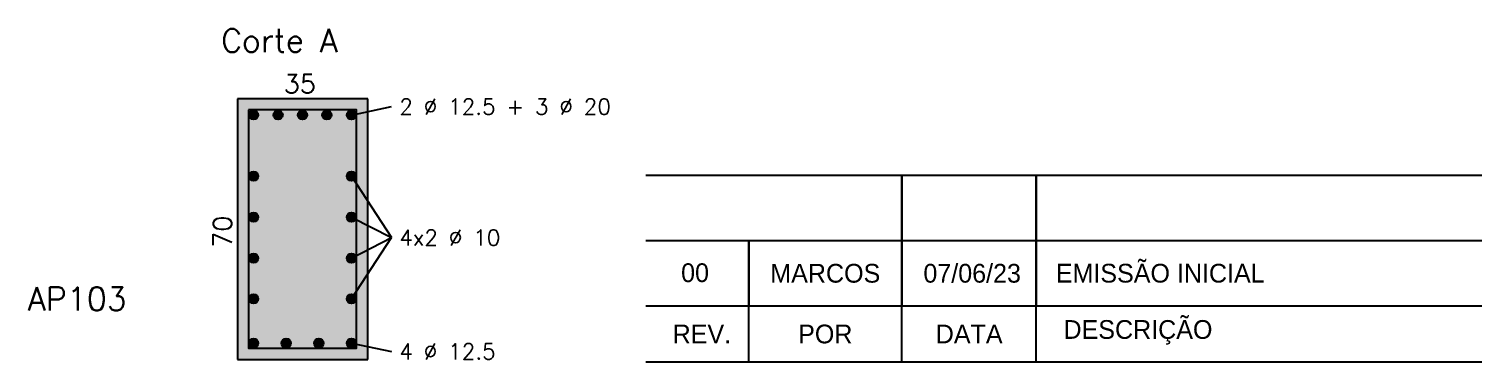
# Model space of a CAD drawing. Extents: x -2.3 to 85.7, y -1.9 to 60.6.
# Drawn here: x 58.53 to 74.04, y 15.54 to 19.12 of the extents above; entities that cross this region are included whole.
import ezdxf
from ezdxf.enums import TextEntityAlignment as Align

# ---------------------------------------------------------------- set-up
doc = ezdxf.new("R2010")
doc.units = 0
doc.header["$MEASUREMENT"] = 0
doc.layers.get('0').update_dxf_attribs({"linetype": 'CONTINUOUS'})
for name, color, linetype in [('ARQ_CAR-TXT', 7, 'CONTINUOUS'), ('ARQ_TXT-2', 2, 'CONTINUOUS'), ('ARQ_TXT-4', 4, 'CONTINUOUS'), ('ARQ_VISTA 0', 251, 'CONTINUOUS'), ('PENA_01', 1, 'CONTINUOUS'), ('PENA_02', 2, 'CONTINUOUS'), ('PENA_03', 3, 'CONTINUOUS'), ('PENA_04', 4, 'CONTINUOUS'), ('PENA_10', 253, 'CONTINUOUS'), ('PSG-NV2-FLH-SELO', 1, 'CONTINUOUS')]:
    doc.layers.add(name, color=color, linetype=linetype)
doc.styles.add('01-MILLEU', font='GOTHIC.TTF')
doc.styles.get("Standard").update_dxf_attribs({"font": 'ROMANS.SHX'})

# ---------------------------------------------------------------- blocks, each defined once
blk = doc.blocks.new('SELO METROCASA - EXECUTIVO')
at = {"layer": 'PSG-NV2-FLH-SELO'}
for p, q in [((-164.01, 148), (-164.01, 154)), ((-147.66, 148), (-147.66, 154)), ((-133.32, 148), (-133.32, 154)), ((0, 148), (-175, 148))]:
    blk.add_line(p, q, dxfattribs=at)
at = {"layer": 'PSG-NV2-FLH-SELO', "color": 251}
blk.add_lwpolyline([(-175, 160.99), (-164.01, 160.99), (-164.01, 154), (-164.01, 160.99), (-147.66, 160.99), (-147.66, 154), (-147.66, 160.99), (-133.32, 160.99), (-133.32, 154), (-133.32, 160.99), (-13, 160.99), (-13, 160.99), (0, 160.99)], dxfattribs=at)
at = {"layer": 'PSG-NV2-FLH-SELO'}
blk.add_lwpolyline([(-175, 154), (0, 154)], dxfattribs=at)
at = {"layer": 'ARQ_CAR-TXT', "color": 4, "style": '01-MILLEU'}
blk.add_attdef('ASSUNTO.DO.PROJETO', (-163.54, 18.21), '', height=3.69, dxfattribs=at)
at = {"layer": 'ARQ_TXT-2', "char_height": 2, "style": '01-MILLEU'}
for s, insert, width, attachment_point in [('DESCRIÇÃO', (-130.42, 152.48), 39.3571, 1), ('REV.', (-169.01, 152), 9.9956, 2), ('POR', (-155.84, 152), 16.3449, 2), ('DATA', (-144.05, 152), 39.3571, 1)]:
    blk.add_mtext(s, dxfattribs=dict(at, insert=insert, width=width, attachment_point=attachment_point))
at = {"layer": 'ARQ_TXT-2', "style": '01-MILLEU'}
for tag, p, height in [('DESCRIÇÃO.DA.REVISÃO_0', (-131.24, 156.49), 2), ('MC_XXX-XX', (-33.9, 82.8), 1.5), ('RESPONSÁVEL', (-34, 73.46), 1.5), ('COORDENADOR', (-34, 63.46), 1.5), ('XXX-XX', (-33.9, 51.2), 3.65), ('DISCIPLINA', (-33.9, 41.2), 3.65), ('OBRA', (-164.01, 39.31), 3), ('ENDEREÇO', (-164.01, 34.81), 3), ('ESCALA', (-155.51, 2.7), 2)]:
    blk.add_attdef(tag, p, '', height=height, dxfattribs=at)
for tag, p in [('N_REV0', (-169.74, 157.54)), ('R_DES', (-155.84, 157.49)), ('DATA_0', (-140.16, 157.49))]:
    blk.add_attdef(tag, text='', height=2, dxfattribs=at).set_placement(p, align=Align.MIDDLE_CENTER)
blk.add_attdef('DCP', text='', height=3.24, dxfattribs=at).set_placement((-23.62, 17.18), align=Align.MIDDLE_LEFT)
blk.add_attdef('DES', text='', height=2.99, dxfattribs=at).set_placement((-19.84, 12.19), align=Align.MIDDLE)
at = {"layer": 'ARQ_TXT-4', "style": '01-MILLEU'}
blk.add_attdef('CLIENTE', (-164.51, 45.8), '', height=5, dxfattribs=at)
at = {"layer": 'ARQ_VISTA 0', "style": '01-MILLEU'}
blk.add_attdef('LOGO', (-164.51, 77.38), '', height=5, dxfattribs=at)

msp = doc.modelspace()

# ---------------------------------------------------------------- linework, layer by layer
at = {"layer": 'PENA_01', "linetype": 'Continuous'}
for p, q in [((61.991, 18.197), (62.421, 18.287)), ((61.991, 17.54), (62.421, 16.88)), ((61.991, 17.1), (62.421, 16.88)), ((61.991, 16.221), (62.421, 16.88)), ((61.991, 16.66), (62.421, 16.88)), ((61.991, 15.747), (62.421, 15.657))]:
    msp.add_line(p, q, dxfattribs=at)
at = {"layer": 'PENA_03', "linetype": 'Continuous'}
for p, q in [((62.166, 18.372), (60.766, 18.372)), ((60.766, 18.372), (60.766, 15.572)), ((62.166, 15.572), (62.166, 18.372)), ((60.766, 15.572), (62.166, 15.572))]:
    msp.add_line(p, q, dxfattribs=at)
for centre in [(60.941, 18.197), (61.203, 18.197), (61.466, 18.197), (61.728, 18.197), (61.991, 18.197), (60.941, 17.54), (61.991, 17.54), (60.941, 17.1), (61.991, 17.1), (60.941, 16.66), (61.991, 16.66), (60.941, 16.221), (61.991, 16.221), (60.941, 15.747), (61.291, 15.747), (61.641, 15.747), (61.991, 15.747)]:
    msp.add_circle(centre, 0.05, dxfattribs=at)
for points in [[(60.991, 18.197), (60.916, 18.241), (60.894, 18.214)], [(60.991, 18.197), (60.894, 18.214), (60.894, 18.18)], [(60.991, 18.197), (60.894, 18.18), (60.916, 18.154)], [(60.991, 18.197), (60.95, 18.246), (60.916, 18.241)], [(60.991, 18.197), (60.916, 18.154), (60.95, 18.148)], [(60.991, 18.197), (60.979, 18.229), (60.95, 18.246)], [(60.991, 18.197), (60.95, 18.148), (60.979, 18.165)], [(60.991, 18.197), (60.979, 18.165), (60.991, 18.197)], [(61.253, 18.197), (61.178, 18.241), (61.156, 18.214)], [(61.253, 18.197), (61.156, 18.214), (61.156, 18.18)], [(61.253, 18.197), (61.156, 18.18), (61.178, 18.154)], [(61.253, 18.197), (61.212, 18.246), (61.178, 18.241)], [(61.253, 18.197), (61.178, 18.154), (61.212, 18.148)], [(61.253, 18.197), (61.242, 18.229), (61.212, 18.246)], [(61.253, 18.197), (61.212, 18.148), (61.242, 18.165)], [(61.253, 18.197), (61.242, 18.165), (61.253, 18.197)], [(61.516, 18.197), (61.441, 18.241), (61.419, 18.214)], [(61.516, 18.197), (61.419, 18.214), (61.419, 18.18)], [(61.516, 18.197), (61.419, 18.18), (61.441, 18.154)], [(61.516, 18.197), (61.475, 18.246), (61.441, 18.241)], [(61.516, 18.197), (61.441, 18.154), (61.475, 18.148)], [(61.516, 18.197), (61.504, 18.229), (61.475, 18.246)], [(61.516, 18.197), (61.475, 18.148), (61.504, 18.165)], [(61.516, 18.197), (61.504, 18.165), (61.516, 18.197)], [(61.778, 18.197), (61.703, 18.241), (61.681, 18.214)], [(61.778, 18.197), (61.681, 18.214), (61.681, 18.18)], [(61.778, 18.197), (61.681, 18.18), (61.703, 18.154)], [(61.778, 18.197), (61.737, 18.246), (61.703, 18.241)], [(61.778, 18.197), (61.703, 18.154), (61.737, 18.148)], [(61.778, 18.197), (61.767, 18.229), (61.737, 18.246)], [(61.778, 18.197), (61.737, 18.148), (61.767, 18.165)], [(61.778, 18.197), (61.767, 18.165), (61.778, 18.197)], [(62.041, 18.197), (61.966, 18.241), (61.944, 18.214)], [(62.041, 18.197), (61.944, 18.214), (61.944, 18.18)], [(62.041, 18.197), (61.944, 18.18), (61.966, 18.154)], [(62.041, 18.197), (62, 18.246), (61.966, 18.241)], [(62.041, 18.197), (61.966, 18.154), (62, 18.148)], [(62.041, 18.197), (62.029, 18.229), (62, 18.246)], [(62.041, 18.197), (62, 18.148), (62.029, 18.165)], [(62.041, 18.197), (62.029, 18.165), (62.041, 18.197)], [(60.991, 17.54), (60.916, 17.583), (60.894, 17.557)], [(60.991, 17.54), (60.894, 17.557), (60.894, 17.522)], [(60.991, 17.54), (60.894, 17.522), (60.916, 17.496)], [(60.991, 17.54), (60.95, 17.589), (60.916, 17.583)], [(60.991, 17.54), (60.916, 17.496), (60.95, 17.49)], [(60.991, 17.54), (60.979, 17.572), (60.95, 17.589)], [(60.991, 17.54), (60.95, 17.49), (60.979, 17.507)], [(60.991, 17.54), (60.979, 17.507), (60.991, 17.54)], [(62.041, 17.54), (61.966, 17.583), (61.944, 17.557)], [(62.041, 17.54), (61.944, 17.557), (61.944, 17.522)], [(62.041, 17.54), (61.944, 17.522), (61.966, 17.496)], [(62.041, 17.54), (62, 17.589), (61.966, 17.583)], [(62.041, 17.54), (61.966, 17.496), (62, 17.49)], [(62.041, 17.54), (62.029, 17.572), (62, 17.589)], [(62.041, 17.54), (62, 17.49), (62.029, 17.507)], [(62.041, 17.54), (62.029, 17.507), (62.041, 17.54)], [(60.991, 17.1), (60.916, 17.143), (60.894, 17.117)], [(60.991, 17.1), (60.894, 17.117), (60.894, 17.083)], [(60.991, 17.1), (60.894, 17.083), (60.916, 17.057)], [(60.991, 17.1), (60.95, 17.149), (60.916, 17.143)], [(60.991, 17.1), (60.916, 17.057), (60.95, 17.051)], [(60.991, 17.1), (60.979, 17.132), (60.95, 17.149)], [(60.991, 17.1), (60.95, 17.051), (60.979, 17.068)], [(60.991, 17.1), (60.979, 17.068), (60.991, 17.1)], [(62.041, 17.1), (61.966, 17.143), (61.944, 17.117)], [(62.041, 17.1), (61.944, 17.117), (61.944, 17.083)], [(62.041, 17.1), (61.944, 17.083), (61.966, 17.057)], [(62.041, 17.1), (62, 17.149), (61.966, 17.143)], [(62.041, 17.1), (61.966, 17.057), (62, 17.051)], [(62.041, 17.1), (62.029, 17.132), (62, 17.149)], [(62.041, 17.1), (62, 17.051), (62.029, 17.068)], [(62.041, 17.1), (62.029, 17.068), (62.041, 17.1)], [(60.991, 16.66), (60.916, 16.704), (60.894, 16.678)], [(60.991, 16.66), (60.894, 16.678), (60.894, 16.643)], [(60.991, 16.66), (60.894, 16.643), (60.916, 16.617)], [(60.991, 16.66), (60.95, 16.71), (60.916, 16.704)], [(60.991, 16.66), (60.916, 16.617), (60.95, 16.611)], [(60.991, 16.66), (60.979, 16.693), (60.95, 16.71)], [(60.991, 16.66), (60.95, 16.611), (60.979, 16.628)], [(60.991, 16.66), (60.979, 16.628), (60.991, 16.66)], [(62.041, 16.66), (61.966, 16.704), (61.944, 16.678)], [(62.041, 16.66), (61.944, 16.678), (61.944, 16.643)], [(62.041, 16.66), (61.944, 16.643), (61.966, 16.617)], [(62.041, 16.66), (62, 16.71), (61.966, 16.704)], [(62.041, 16.66), (61.966, 16.617), (62, 16.611)], [(62.041, 16.66), (62.029, 16.693), (62, 16.71)], [(62.041, 16.66), (62, 16.611), (62.029, 16.628)], [(62.041, 16.66), (62.029, 16.628), (62.041, 16.66)], [(60.991, 16.221), (60.916, 16.264), (60.894, 16.238)], [(60.991, 16.221), (60.894, 16.238), (60.894, 16.204)], [(60.991, 16.221), (60.894, 16.204), (60.916, 16.178)], [(60.991, 16.221), (60.95, 16.27), (60.916, 16.264)], [(60.991, 16.221), (60.916, 16.178), (60.95, 16.172)], [(60.991, 16.221), (60.979, 16.253), (60.95, 16.27)], [(60.991, 16.221), (60.95, 16.172), (60.979, 16.189)], [(60.991, 16.221), (60.979, 16.189), (60.991, 16.221)], [(62.041, 16.221), (61.966, 16.264), (61.944, 16.238)], [(62.041, 16.221), (61.944, 16.238), (61.944, 16.204)], [(62.041, 16.221), (61.944, 16.204), (61.966, 16.178)], [(62.041, 16.221), (62, 16.27), (61.966, 16.264)], [(62.041, 16.221), (61.966, 16.178), (62, 16.172)], [(62.041, 16.221), (62.029, 16.253), (62, 16.27)], [(62.041, 16.221), (62, 16.172), (62.029, 16.189)], [(62.041, 16.221), (62.029, 16.189), (62.041, 16.221)], [(60.991, 15.747), (60.916, 15.791), (60.894, 15.764)], [(60.991, 15.747), (60.894, 15.764), (60.894, 15.73)], [(60.991, 15.747), (60.894, 15.73), (60.916, 15.704)], [(60.991, 15.747), (60.95, 15.796), (60.916, 15.791)], [(60.991, 15.747), (60.916, 15.704), (60.95, 15.698)], [(60.991, 15.747), (60.979, 15.779), (60.95, 15.796)], [(60.991, 15.747), (60.95, 15.698), (60.979, 15.715)], [(60.991, 15.747), (60.979, 15.715), (60.991, 15.747)], [(61.341, 15.747), (61.266, 15.791), (61.244, 15.764)], [(61.341, 15.747), (61.244, 15.764), (61.244, 15.73)], [(61.341, 15.747), (61.244, 15.73), (61.266, 15.704)], [(61.341, 15.747), (61.3, 15.796), (61.266, 15.791)], [(61.341, 15.747), (61.266, 15.704), (61.3, 15.698)], [(61.341, 15.747), (61.329, 15.779), (61.3, 15.796)], [(61.341, 15.747), (61.3, 15.698), (61.329, 15.715)], [(61.341, 15.747), (61.329, 15.715), (61.341, 15.747)], [(61.691, 15.747), (61.616, 15.791), (61.594, 15.764)], [(61.691, 15.747), (61.594, 15.764), (61.594, 15.73)], [(61.691, 15.747), (61.594, 15.73), (61.616, 15.704)], [(61.691, 15.747), (61.65, 15.796), (61.616, 15.791)], [(61.691, 15.747), (61.616, 15.704), (61.65, 15.698)], [(61.691, 15.747), (61.679, 15.779), (61.65, 15.796)], [(61.691, 15.747), (61.65, 15.698), (61.679, 15.715)], [(61.691, 15.747), (61.679, 15.715), (61.691, 15.747)], [(62.041, 15.747), (61.966, 15.791), (61.944, 15.764)], [(62.041, 15.747), (61.944, 15.764), (61.944, 15.73)], [(62.041, 15.747), (61.944, 15.73), (61.966, 15.704)], [(62.041, 15.747), (62, 15.796), (61.966, 15.791)], [(62.041, 15.747), (61.966, 15.704), (62, 15.698)], [(62.041, 15.747), (62.029, 15.779), (62, 15.796)], [(62.041, 15.747), (62, 15.698), (62.029, 15.715)], [(62.041, 15.747), (62.029, 15.715), (62.041, 15.747)]]:
    msp.add_solid(points, dxfattribs=at)
at = {"layer": 'PENA_04', "linetype": 'Continuous'}
msp.add_lwpolyline([(60.886, 18.252), (60.886, 15.692), (62.046, 15.692), (62.046, 18.252), (60.886, 18.252)], dxfattribs=at)
at = {"layer": 'PENA_10', "linetype": 'Continuous'}
for points in [[(62.166, 15.572), (62.166, 18.372), (60.766, 18.372)], [(62.166, 15.572), (60.766, 18.372), (60.766, 15.572)], [(62.166, 15.572), (60.766, 15.572), (62.166, 15.572)]]:
    msp.add_solid(points, dxfattribs=at)
at = {"layer": 'PSG-NV2-FLH-SELO', "color": 251}
for p, q in [((65.153, 17.55), (67.905, 17.55)), ((67.905, 17.55), (67.905, 16.85)), ((67.905, 16.85), (67.905, 17.55)), ((67.905, 17.55), (67.905, 16.85)), ((67.905, 16.85), (67.905, 17.55)), ((67.905, 17.55), (67.905, 16.85)), ((67.905, 17.55), (82.768, 17.55)), ((69.349, 17.55), (69.349, 16.85)), ((69.349, 16.85), (69.349, 17.55)), ((69.349, 17.55), (69.349, 16.85)), ((69.349, 16.85), (69.349, 17.55)), ((69.349, 17.55), (69.349, 16.85))]:
    msp.add_line(p, q, dxfattribs=at)

# ---------------------------------------------------------------- block references
ref = msp.add_blockref('SELO METROCASA - EXECUTIVO', (82.768, 0.646), dxfattribs=dict(xscale=0.1006544394922334, yscale=0.1006544394922334, zscale=0.1006544394922334))
ref.add_attrib('N_REV0', '00', dxfattribs={"layer": 'ARQ_TXT-2', "height": 0.2013, "style": '01-MILLEU'}).set_placement((65.683, 16.503), align=Align.MIDDLE_CENTER)
ref.add_attrib('DESCRIÇÃO.DA.REVISÃO_0', 'EMISSÃO INICIAL', (69.558, 16.397), dxfattribs={"layer": 'ARQ_TXT-2', "height": 0.20131, "style": '01-MILLEU'})
ref.add_attrib('DATA_0', '07/06/23', dxfattribs={"layer": 'ARQ_TXT-2', "height": 0.2013, "style": '01-MILLEU'}).set_placement((68.66, 16.497), align=Align.MIDDLE_CENTER)
ref.add_attrib('R_DES', 'MARCOS', dxfattribs={"layer": 'ARQ_TXT-2', "height": 0.2013, "style": '01-MILLEU'}).set_placement((67.082, 16.497), align=Align.MIDDLE_CENTER)

# ---------------------------------------------------------------- texts
at = {"layer": 'PENA_02', "linetype": 'Continuous'}
msp.add_text('AP103', height=0.25, dxfattribs=at).set_placement((58.516, 16.097))
at = {"layer": 'PENA_03', "linetype": 'Continuous'}
for s, height, p in [('Corte A', 0.25, (60.591, 18.872)), ('35', 0.2, (61.266, 18.432)), ('2 %%c 12.5 + 3 %%c 20', 0.17, (62.506, 18.202)), ('4x2 %%c 10', 0.17, (62.506, 16.795)), ('4 %%c 12.5', 0.17, (62.506, 15.572))]:
    msp.add_text(s, height=height, dxfattribs=at).set_placement(p)
msp.add_text('70', height=0.2, rotation=90, dxfattribs=at).set_placement((60.706, 16.772))

doc.saveas('drawing.dxf')
